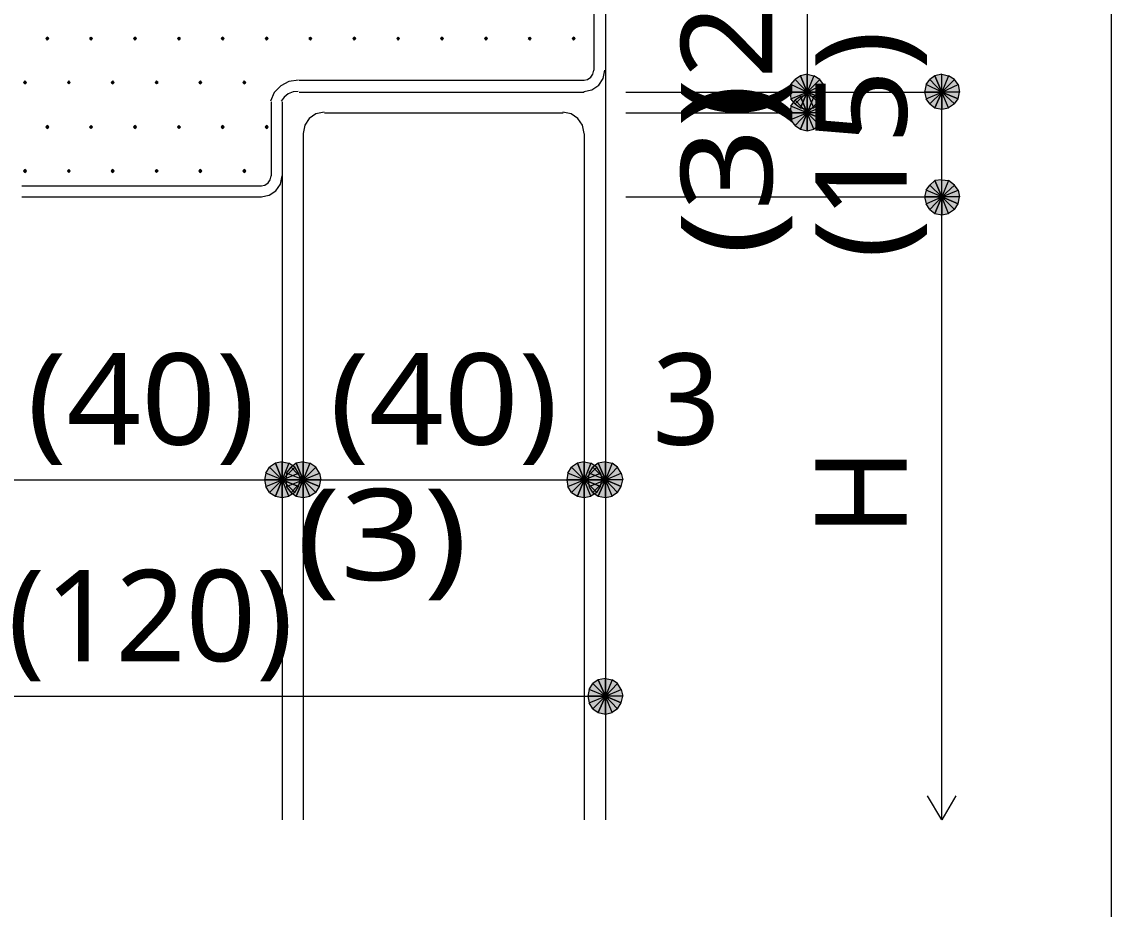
# Model space of a CAD drawing. Header units: millimetres. Extents: x 0 to 420, y 0 to 297.
# Drawn here: x 179.15 to 210.16, y 198.22 to 223.47 of the extents above; entities that cross this region are included whole.
import ezdxf
from ezdxf.enums import TextEntityAlignment as Align

# ---------------------------------------------------------------- set-up
doc = ezdxf.new("R2010")
doc.units = ezdxf.units.MM
doc.styles.add('kst32b', font='NotoSansJP-Variable.ttf')

msp = doc.modelspace()

# ---------------------------------------------------------------- hatches: boundary and pattern name
for points in [[(179.874, 223.033), (179.853, 223.012), (179.832, 222.991), (179.853, 222.97), (179.874, 222.948), (179.896, 222.97), (179.917, 222.991), (179.896, 223.012), (179.874, 223.033)], [(181.123, 223.033), (181.102, 223.012), (181.081, 222.991), (181.102, 222.97), (181.123, 222.948), (181.144, 222.97), (181.166, 222.991), (181.144, 223.012), (181.123, 223.033)], [(182.372, 223.033), (182.351, 223.012), (182.33, 222.991), (182.351, 222.97), (182.372, 222.948), (182.393, 222.97), (182.414, 222.991), (182.393, 223.012), (182.372, 223.033)], [(183.621, 223.033), (183.6, 223.012), (183.579, 222.991), (183.6, 222.97), (183.621, 222.948), (183.642, 222.97), (183.663, 222.991), (183.642, 223.012), (183.621, 223.033)], [(184.87, 223.033), (184.849, 223.012), (184.827, 222.991), (184.849, 222.97), (184.87, 222.948), (184.891, 222.97), (184.912, 222.991), (184.891, 223.012), (184.87, 223.033)], [(186.119, 223.033), (186.097, 223.012), (186.076, 222.991), (186.097, 222.97), (186.119, 222.948), (186.14, 222.97), (186.161, 222.991), (186.14, 223.012), (186.119, 223.033)], [(187.367, 223.033), (187.346, 223.012), (187.325, 222.991), (187.346, 222.97), (187.367, 222.948), (187.388, 222.97), (187.41, 222.991), (187.388, 223.012), (187.367, 223.033)], [(188.616, 223.033), (188.595, 223.012), (188.574, 222.991), (188.595, 222.97), (188.616, 222.948), (188.637, 222.97), (188.659, 222.991), (188.637, 223.012), (188.616, 223.033)], [(189.865, 223.033), (189.844, 223.012), (189.823, 222.991), (189.844, 222.97), (189.865, 222.948), (189.886, 222.97), (189.907, 222.991), (189.886, 223.012), (189.865, 223.033)], [(191.114, 223.033), (191.093, 223.012), (191.071, 222.991), (191.093, 222.97), (191.114, 222.948), (191.135, 222.97), (191.156, 222.991), (191.135, 223.012), (191.114, 223.033)], [(192.363, 223.033), (192.342, 223.012), (192.32, 222.991), (192.342, 222.97), (192.363, 222.948), (192.384, 222.97), (192.405, 222.991), (192.384, 223.012), (192.363, 223.033)], [(193.612, 223.033), (193.59, 223.012), (193.569, 222.991), (193.59, 222.97), (193.612, 222.948), (193.633, 222.97), (193.654, 222.991), (193.633, 223.012), (193.612, 223.033)], [(194.86, 223.033), (194.839, 223.012), (194.818, 222.991), (194.839, 222.97), (194.86, 222.948), (194.882, 222.97), (194.903, 222.991), (194.882, 223.012), (194.86, 223.033)], [(179.239, 221.784), (179.218, 221.763), (179.197, 221.742), (179.218, 221.721), (179.239, 221.7), (179.261, 221.721), (179.282, 221.742), (179.261, 221.763), (179.239, 221.784)], [(180.488, 221.784), (180.467, 221.763), (180.446, 221.742), (180.467, 221.721), (180.488, 221.7), (180.509, 221.721), (180.53, 221.742), (180.509, 221.763), (180.488, 221.784)], [(181.737, 221.784), (181.716, 221.763), (181.695, 221.742), (181.716, 221.721), (181.737, 221.7), (181.758, 221.721), (181.779, 221.742), (181.758, 221.763), (181.737, 221.784)], [(182.986, 221.784), (182.965, 221.763), (182.944, 221.742), (182.965, 221.721), (182.986, 221.7), (183.007, 221.721), (183.028, 221.742), (183.007, 221.763), (182.986, 221.784)], [(184.235, 221.784), (184.213, 221.763), (184.192, 221.742), (184.213, 221.721), (184.235, 221.7), (184.256, 221.721), (184.277, 221.742), (184.256, 221.763), (184.235, 221.784)], [(185.484, 221.784), (185.462, 221.763), (185.441, 221.742), (185.462, 221.721), (185.484, 221.7), (185.505, 221.721), (185.526, 221.742), (185.505, 221.763), (185.484, 221.784)], [(201.316, 221.022), (201.507, 220.98), (201.507, 221.467), (201.316, 221.022)], [(205.147, 221.022), (205.338, 220.98), (205.338, 221.467), (205.147, 221.022)], [(201.316, 220.408), (201.507, 220.366), (201.507, 220.874), (201.316, 220.408)], [(179.874, 220.514), (179.853, 220.493), (179.832, 220.472), (179.853, 220.451), (179.874, 220.43), (179.896, 220.451), (179.917, 220.472), (179.896, 220.493), (179.874, 220.514)], [(181.123, 220.514), (181.102, 220.493), (181.081, 220.472), (181.102, 220.451), (181.123, 220.43), (181.144, 220.451), (181.166, 220.472), (181.144, 220.493), (181.123, 220.514)], [(182.372, 220.514), (182.351, 220.493), (182.33, 220.472), (182.351, 220.451), (182.372, 220.43), (182.393, 220.451), (182.414, 220.472), (182.393, 220.493), (182.372, 220.514)], [(183.621, 220.514), (183.6, 220.493), (183.579, 220.472), (183.6, 220.451), (183.621, 220.43), (183.642, 220.451), (183.663, 220.472), (183.642, 220.493), (183.621, 220.514)], [(184.87, 220.514), (184.849, 220.493), (184.827, 220.472), (184.849, 220.451), (184.87, 220.43), (184.891, 220.451), (184.912, 220.472), (184.891, 220.493), (184.87, 220.514)], [(186.119, 220.514), (186.097, 220.493), (186.076, 220.472), (186.097, 220.451), (186.119, 220.43), (186.14, 220.451), (186.161, 220.472), (186.14, 220.493), (186.119, 220.514)], [(179.239, 219.265), (179.218, 219.244), (179.197, 219.223), (179.218, 219.202), (179.239, 219.181), (179.261, 219.202), (179.282, 219.223), (179.261, 219.244), (179.239, 219.265)], [(180.488, 219.265), (180.467, 219.244), (180.446, 219.223), (180.467, 219.202), (180.488, 219.181), (180.509, 219.202), (180.53, 219.223), (180.509, 219.244), (180.488, 219.265)], [(181.737, 219.265), (181.716, 219.244), (181.695, 219.223), (181.716, 219.202), (181.737, 219.181), (181.758, 219.202), (181.779, 219.223), (181.758, 219.244), (181.737, 219.265)], [(182.986, 219.265), (182.965, 219.244), (182.944, 219.223), (182.965, 219.202), (182.986, 219.181), (183.007, 219.202), (183.028, 219.223), (183.007, 219.244), (182.986, 219.265)], [(184.235, 219.265), (184.213, 219.244), (184.192, 219.223), (184.213, 219.202), (184.235, 219.181), (184.256, 219.202), (184.277, 219.223), (184.256, 219.244), (184.235, 219.265)], [(185.484, 219.265), (185.462, 219.244), (185.441, 219.223), (185.462, 219.202), (185.484, 219.181), (185.505, 219.202), (185.526, 219.223), (185.505, 219.244), (185.484, 219.265)], [(205.147, 218.017), (205.338, 217.974), (205.338, 218.482), (205.147, 218.017)], [(186.372, 209.973), (186.563, 209.931), (186.563, 210.439), (186.372, 209.973)], [(186.965, 209.973), (187.156, 209.931), (187.156, 210.439), (186.965, 209.973)], [(194.966, 209.973), (195.157, 209.931), (195.157, 210.439), (194.966, 209.973)], [(195.559, 209.973), (195.771, 209.931), (195.771, 210.439), (195.559, 209.973)], [(195.559, 203.814), (195.771, 203.771), (195.771, 204.279), (195.559, 203.814)]]:
    msp.add_hatch(color=7).paths.add_polyline_path(points)
h = msp.add_hatch(color=7)
h.paths.add_polyline_path([(201.316, 221.932), (201.168, 221.827), (201.507, 221.467), (201.316, 221.932)])
h.paths.add_polyline_path([(201.168, 221.827), (201.507, 221.467), (201.041, 221.679), (201.168, 221.827)])
h.paths.add_polyline_path([(201.507, 221.467), (201.041, 221.679), (201.02, 221.467), (201.507, 221.467)])
h = msp.add_hatch(color=7)
h.paths.add_polyline_path([(201.867, 221.827), (201.697, 221.932), (201.507, 221.467), (201.867, 221.827)])
h.paths.add_polyline_path([(201.697, 221.932), (201.507, 221.467), (201.507, 221.975), (201.697, 221.932)])
h.paths.add_polyline_path([(201.507, 221.467), (201.507, 221.975), (201.316, 221.932), (201.507, 221.467)])
h = msp.add_hatch(color=7)
h.paths.add_polyline_path([(201.972, 221.276), (202.015, 221.467), (201.507, 221.467), (201.972, 221.276)])
h.paths.add_polyline_path([(202.015, 221.467), (201.507, 221.467), (201.972, 221.679), (202.015, 221.467)])
h.paths.add_polyline_path([(201.507, 221.467), (201.972, 221.679), (201.867, 221.827), (201.507, 221.467)])
h = msp.add_hatch(color=7)
h.paths.add_polyline_path([(205.147, 221.932), (204.999, 221.827), (205.338, 221.467), (205.147, 221.932)])
h.paths.add_polyline_path([(204.999, 221.827), (205.338, 221.467), (204.893, 221.679), (204.999, 221.827)])
h.paths.add_polyline_path([(205.338, 221.467), (204.893, 221.679), (204.851, 221.467), (205.338, 221.467)])
h = msp.add_hatch(color=7)
h.paths.add_polyline_path([(205.698, 221.827), (205.528, 221.932), (205.338, 221.467), (205.698, 221.827)])
h.paths.add_polyline_path([(205.528, 221.932), (205.338, 221.467), (205.338, 221.975), (205.528, 221.932)])
h.paths.add_polyline_path([(205.338, 221.467), (205.338, 221.975), (205.147, 221.932), (205.338, 221.467)])
h = msp.add_hatch(color=7)
h.paths.add_polyline_path([(205.804, 221.276), (205.846, 221.467), (205.338, 221.467), (205.804, 221.276)])
h.paths.add_polyline_path([(205.846, 221.467), (205.338, 221.467), (205.804, 221.679), (205.846, 221.467)])
h.paths.add_polyline_path([(205.338, 221.467), (205.804, 221.679), (205.698, 221.827), (205.338, 221.467)])
h = msp.add_hatch(color=7)
h.paths.add_polyline_path([(201.02, 221.467), (201.041, 221.276), (201.507, 221.467), (201.02, 221.467)])
h.paths.add_polyline_path([(201.041, 221.276), (201.507, 221.467), (201.168, 221.128), (201.041, 221.276)])
h.paths.add_polyline_path([(201.507, 221.467), (201.168, 221.128), (201.316, 221.022), (201.507, 221.467)])
h = msp.add_hatch(color=7)
h.paths.add_polyline_path([(201.507, 220.98), (201.697, 221.022), (201.507, 221.467), (201.507, 220.98)])
h.paths.add_polyline_path([(201.697, 221.022), (201.507, 221.467), (201.867, 221.128), (201.697, 221.022)])
h.paths.add_polyline_path([(201.507, 221.467), (201.867, 221.128), (201.972, 221.276), (201.507, 221.467)])
h = msp.add_hatch(color=7)
h.paths.add_polyline_path([(204.851, 221.467), (204.893, 221.276), (205.338, 221.467), (204.851, 221.467)])
h.paths.add_polyline_path([(204.893, 221.276), (205.338, 221.467), (204.999, 221.128), (204.893, 221.276)])
h.paths.add_polyline_path([(205.338, 221.467), (204.999, 221.128), (205.147, 221.022), (205.338, 221.467)])
h = msp.add_hatch(color=7)
h.paths.add_polyline_path([(205.338, 220.98), (205.528, 221.022), (205.338, 221.467), (205.338, 220.98)])
h.paths.add_polyline_path([(205.528, 221.022), (205.338, 221.467), (205.698, 221.128), (205.528, 221.022)])
h.paths.add_polyline_path([(205.338, 221.467), (205.698, 221.128), (205.804, 221.276), (205.338, 221.467)])
h = msp.add_hatch(color=7)
h.paths.add_polyline_path([(201.316, 221.34), (201.168, 221.234), (201.507, 220.874), (201.316, 221.34)])
h.paths.add_polyline_path([(201.168, 221.234), (201.507, 220.874), (201.041, 221.065), (201.168, 221.234)])
h.paths.add_polyline_path([(201.507, 220.874), (201.041, 221.065), (201.02, 220.874), (201.507, 220.874)])
h = msp.add_hatch(color=7)
h.paths.add_polyline_path([(201.867, 221.234), (201.697, 221.34), (201.507, 220.874), (201.867, 221.234)])
h.paths.add_polyline_path([(201.697, 221.34), (201.507, 220.874), (201.507, 221.382), (201.697, 221.34)])
h.paths.add_polyline_path([(201.507, 220.874), (201.507, 221.382), (201.316, 221.34), (201.507, 220.874)])
h = msp.add_hatch(color=7)
h.paths.add_polyline_path([(201.972, 220.684), (202.015, 220.874), (201.507, 220.874), (201.972, 220.684)])
h.paths.add_polyline_path([(202.015, 220.874), (201.507, 220.874), (201.972, 221.065), (202.015, 220.874)])
h.paths.add_polyline_path([(201.507, 220.874), (201.972, 221.065), (201.867, 221.234), (201.507, 220.874)])
h = msp.add_hatch(color=7)
h.paths.add_polyline_path([(201.02, 220.874), (201.041, 220.684), (201.507, 220.874), (201.02, 220.874)])
h.paths.add_polyline_path([(201.041, 220.684), (201.507, 220.874), (201.168, 220.514), (201.041, 220.684)])
h.paths.add_polyline_path([(201.507, 220.874), (201.168, 220.514), (201.316, 220.408), (201.507, 220.874)])
h = msp.add_hatch(color=7)
h.paths.add_polyline_path([(201.507, 220.366), (201.697, 220.408), (201.507, 220.874), (201.507, 220.366)])
h.paths.add_polyline_path([(201.697, 220.408), (201.507, 220.874), (201.867, 220.514), (201.697, 220.408)])
h.paths.add_polyline_path([(201.507, 220.874), (201.867, 220.514), (201.972, 220.684), (201.507, 220.874)])
h = msp.add_hatch(color=7)
h.paths.add_polyline_path([(205.698, 218.821), (205.528, 218.948), (205.338, 218.482), (205.698, 218.821)])
h.paths.add_polyline_path([(205.528, 218.948), (205.338, 218.482), (205.338, 218.969), (205.528, 218.948)])
h.paths.add_polyline_path([(205.338, 218.482), (205.338, 218.969), (205.147, 218.948), (205.338, 218.482)])
h = msp.add_hatch(color=7)
h.paths.add_polyline_path([(205.147, 218.948), (204.999, 218.821), (205.338, 218.482), (205.147, 218.948)])
h.paths.add_polyline_path([(204.999, 218.821), (205.338, 218.482), (204.893, 218.673), (204.999, 218.821)])
h.paths.add_polyline_path([(205.338, 218.482), (204.893, 218.673), (204.851, 218.482), (205.338, 218.482)])
h = msp.add_hatch(color=7)
h.paths.add_polyline_path([(205.804, 218.292), (205.846, 218.482), (205.338, 218.482), (205.804, 218.292)])
h.paths.add_polyline_path([(205.846, 218.482), (205.338, 218.482), (205.804, 218.673), (205.846, 218.482)])
h.paths.add_polyline_path([(205.338, 218.482), (205.804, 218.673), (205.698, 218.821), (205.338, 218.482)])
h = msp.add_hatch(color=7)
h.paths.add_polyline_path([(204.851, 218.482), (204.893, 218.292), (205.338, 218.482), (204.851, 218.482)])
h.paths.add_polyline_path([(204.893, 218.292), (205.338, 218.482), (204.999, 218.122), (204.893, 218.292)])
h.paths.add_polyline_path([(205.338, 218.482), (204.999, 218.122), (205.147, 218.017), (205.338, 218.482)])
h = msp.add_hatch(color=7)
h.paths.add_polyline_path([(205.338, 217.974), (205.528, 218.017), (205.338, 218.482), (205.338, 217.974)])
h.paths.add_polyline_path([(205.528, 218.017), (205.338, 218.482), (205.698, 218.122), (205.528, 218.017)])
h.paths.add_polyline_path([(205.338, 218.482), (205.698, 218.122), (205.804, 218.292), (205.338, 218.482)])
h = msp.add_hatch(color=7)
h.paths.add_polyline_path([(186.372, 210.905), (186.203, 210.799), (186.563, 210.439), (186.372, 210.905)])
h.paths.add_polyline_path([(186.203, 210.799), (186.563, 210.439), (186.097, 210.629), (186.203, 210.799)])
h.paths.add_polyline_path([(186.563, 210.439), (186.097, 210.629), (186.055, 210.439), (186.563, 210.439)])
h = msp.add_hatch(color=7)
h.paths.add_polyline_path([(186.923, 210.799), (186.754, 210.905), (186.563, 210.439), (186.923, 210.799)])
h.paths.add_polyline_path([(186.754, 210.905), (186.563, 210.439), (186.563, 210.947), (186.754, 210.905)])
h.paths.add_polyline_path([(186.563, 210.439), (186.563, 210.947), (186.372, 210.905), (186.563, 210.439)])
h = msp.add_hatch(color=7)
h.paths.add_polyline_path([(186.965, 210.905), (186.817, 210.799), (187.156, 210.439), (186.965, 210.905)])
h.paths.add_polyline_path([(186.817, 210.799), (187.156, 210.439), (186.69, 210.629), (186.817, 210.799)])
h.paths.add_polyline_path([(187.156, 210.439), (186.69, 210.629), (186.669, 210.439), (187.156, 210.439)])
h = msp.add_hatch(color=7)
h.paths.add_polyline_path([(187.516, 210.799), (187.346, 210.905), (187.156, 210.439), (187.516, 210.799)])
h.paths.add_polyline_path([(187.346, 210.905), (187.156, 210.439), (187.156, 210.947), (187.346, 210.905)])
h.paths.add_polyline_path([(187.156, 210.439), (187.156, 210.947), (186.965, 210.905), (187.156, 210.439)])
h = msp.add_hatch(color=7)
h.paths.add_polyline_path([(194.966, 210.905), (194.797, 210.799), (195.157, 210.439), (194.966, 210.905)])
h.paths.add_polyline_path([(194.797, 210.799), (195.157, 210.439), (194.691, 210.629), (194.797, 210.799)])
h.paths.add_polyline_path([(195.157, 210.439), (194.691, 210.629), (194.67, 210.439), (195.157, 210.439)])
h = msp.add_hatch(color=7)
h.paths.add_polyline_path([(195.517, 210.799), (195.347, 210.905), (195.157, 210.439), (195.517, 210.799)])
h.paths.add_polyline_path([(195.347, 210.905), (195.157, 210.439), (195.157, 210.947), (195.347, 210.905)])
h.paths.add_polyline_path([(195.157, 210.439), (195.157, 210.947), (194.966, 210.905), (195.157, 210.439)])
h = msp.add_hatch(color=7)
h.paths.add_polyline_path([(195.559, 210.905), (195.411, 210.799), (195.771, 210.439), (195.559, 210.905)])
h.paths.add_polyline_path([(195.411, 210.799), (195.771, 210.439), (195.305, 210.629), (195.411, 210.799)])
h.paths.add_polyline_path([(195.771, 210.439), (195.305, 210.629), (195.262, 210.439), (195.771, 210.439)])
h = msp.add_hatch(color=7)
h.paths.add_polyline_path([(196.109, 210.799), (195.961, 210.905), (195.771, 210.439), (196.109, 210.799)])
h.paths.add_polyline_path([(195.961, 210.905), (195.771, 210.439), (195.771, 210.947), (195.961, 210.905)])
h.paths.add_polyline_path([(195.771, 210.439), (195.771, 210.947), (195.559, 210.905), (195.771, 210.439)])
h = msp.add_hatch(color=7)
h.paths.add_polyline_path([(187.029, 210.248), (187.071, 210.439), (186.563, 210.439), (187.029, 210.248)])
h.paths.add_polyline_path([(187.071, 210.439), (186.563, 210.439), (187.029, 210.629), (187.071, 210.439)])
h.paths.add_polyline_path([(186.563, 210.439), (187.029, 210.629), (186.923, 210.799), (186.563, 210.439)])
h = msp.add_hatch(color=7)
h.paths.add_polyline_path([(187.621, 210.248), (187.664, 210.439), (187.156, 210.439), (187.621, 210.248)])
h.paths.add_polyline_path([(187.664, 210.439), (187.156, 210.439), (187.621, 210.629), (187.664, 210.439)])
h.paths.add_polyline_path([(187.156, 210.439), (187.621, 210.629), (187.516, 210.799), (187.156, 210.439)])
h = msp.add_hatch(color=7)
h.paths.add_polyline_path([(195.622, 210.248), (195.665, 210.439), (195.157, 210.439), (195.622, 210.248)])
h.paths.add_polyline_path([(195.665, 210.439), (195.157, 210.439), (195.622, 210.629), (195.665, 210.439)])
h.paths.add_polyline_path([(195.157, 210.439), (195.622, 210.629), (195.517, 210.799), (195.157, 210.439)])
h = msp.add_hatch(color=7)
h.paths.add_polyline_path([(196.215, 210.248), (196.257, 210.439), (195.771, 210.439), (196.215, 210.248)])
h.paths.add_polyline_path([(196.257, 210.439), (195.771, 210.439), (196.215, 210.629), (196.257, 210.439)])
h.paths.add_polyline_path([(195.771, 210.439), (196.215, 210.629), (196.109, 210.799), (195.771, 210.439)])
h = msp.add_hatch(color=7)
h.paths.add_polyline_path([(186.055, 210.439), (186.097, 210.248), (186.563, 210.439), (186.055, 210.439)])
h.paths.add_polyline_path([(186.097, 210.248), (186.563, 210.439), (186.203, 210.079), (186.097, 210.248)])
h.paths.add_polyline_path([(186.563, 210.439), (186.203, 210.079), (186.372, 209.973), (186.563, 210.439)])
h = msp.add_hatch(color=7)
h.paths.add_polyline_path([(186.563, 209.931), (186.754, 209.973), (186.563, 210.439), (186.563, 209.931)])
h.paths.add_polyline_path([(186.754, 209.973), (186.563, 210.439), (186.923, 210.079), (186.754, 209.973)])
h.paths.add_polyline_path([(186.563, 210.439), (186.923, 210.079), (187.029, 210.248), (186.563, 210.439)])
h = msp.add_hatch(color=7)
h.paths.add_polyline_path([(186.669, 210.439), (186.69, 210.248), (187.156, 210.439), (186.669, 210.439)])
h.paths.add_polyline_path([(186.69, 210.248), (187.156, 210.439), (186.817, 210.079), (186.69, 210.248)])
h.paths.add_polyline_path([(187.156, 210.439), (186.817, 210.079), (186.965, 209.973), (187.156, 210.439)])
h = msp.add_hatch(color=7)
h.paths.add_polyline_path([(187.156, 209.931), (187.346, 209.973), (187.156, 210.439), (187.156, 209.931)])
h.paths.add_polyline_path([(187.346, 209.973), (187.156, 210.439), (187.516, 210.079), (187.346, 209.973)])
h.paths.add_polyline_path([(187.156, 210.439), (187.516, 210.079), (187.621, 210.248), (187.156, 210.439)])
h = msp.add_hatch(color=7)
h.paths.add_polyline_path([(194.67, 210.439), (194.691, 210.248), (195.157, 210.439), (194.67, 210.439)])
h.paths.add_polyline_path([(194.691, 210.248), (195.157, 210.439), (194.797, 210.079), (194.691, 210.248)])
h.paths.add_polyline_path([(195.157, 210.439), (194.797, 210.079), (194.966, 209.973), (195.157, 210.439)])
h = msp.add_hatch(color=7)
h.paths.add_polyline_path([(195.157, 209.931), (195.347, 209.973), (195.157, 210.439), (195.157, 209.931)])
h.paths.add_polyline_path([(195.347, 209.973), (195.157, 210.439), (195.517, 210.079), (195.347, 209.973)])
h.paths.add_polyline_path([(195.157, 210.439), (195.517, 210.079), (195.622, 210.248), (195.157, 210.439)])
h = msp.add_hatch(color=7)
h.paths.add_polyline_path([(195.262, 210.439), (195.305, 210.248), (195.771, 210.439), (195.262, 210.439)])
h.paths.add_polyline_path([(195.305, 210.248), (195.771, 210.439), (195.411, 210.079), (195.305, 210.248)])
h.paths.add_polyline_path([(195.771, 210.439), (195.411, 210.079), (195.559, 209.973), (195.771, 210.439)])
h = msp.add_hatch(color=7)
h.paths.add_polyline_path([(195.771, 209.931), (195.961, 209.973), (195.771, 210.439), (195.771, 209.931)])
h.paths.add_polyline_path([(195.961, 209.973), (195.771, 210.439), (196.109, 210.079), (195.961, 209.973)])
h.paths.add_polyline_path([(195.771, 210.439), (196.109, 210.079), (196.215, 210.248), (195.771, 210.439)])
h = msp.add_hatch(color=7)
h.paths.add_polyline_path([(195.559, 204.745), (195.411, 204.639), (195.771, 204.279), (195.559, 204.745)])
h.paths.add_polyline_path([(195.411, 204.639), (195.771, 204.279), (195.305, 204.47), (195.411, 204.639)])
h.paths.add_polyline_path([(195.771, 204.279), (195.305, 204.47), (195.262, 204.279), (195.771, 204.279)])
h = msp.add_hatch(color=7)
h.paths.add_polyline_path([(196.109, 204.639), (195.961, 204.745), (195.771, 204.279), (196.109, 204.639)])
h.paths.add_polyline_path([(195.961, 204.745), (195.771, 204.279), (195.771, 204.787), (195.961, 204.745)])
h.paths.add_polyline_path([(195.771, 204.279), (195.771, 204.787), (195.559, 204.745), (195.771, 204.279)])
h = msp.add_hatch(color=7)
h.paths.add_polyline_path([(196.215, 204.089), (196.257, 204.279), (195.771, 204.279), (196.215, 204.089)])
h.paths.add_polyline_path([(196.257, 204.279), (195.771, 204.279), (196.215, 204.47), (196.257, 204.279)])
h.paths.add_polyline_path([(195.771, 204.279), (196.215, 204.47), (196.109, 204.639), (195.771, 204.279)])
h = msp.add_hatch(color=7)
h.paths.add_polyline_path([(195.262, 204.279), (195.305, 204.089), (195.771, 204.279), (195.262, 204.279)])
h.paths.add_polyline_path([(195.305, 204.089), (195.771, 204.279), (195.411, 203.92), (195.305, 204.089)])
h.paths.add_polyline_path([(195.771, 204.279), (195.411, 203.92), (195.559, 203.814), (195.771, 204.279)])
h = msp.add_hatch(color=7)
h.paths.add_polyline_path([(195.771, 203.771), (195.961, 203.814), (195.771, 204.279), (195.771, 203.771)])
h.paths.add_polyline_path([(195.961, 203.814), (195.771, 204.279), (196.109, 203.92), (195.961, 203.814)])
h.paths.add_polyline_path([(195.771, 204.279), (196.109, 203.92), (196.215, 204.089), (195.771, 204.279)])

# ---------------------------------------------------------------- linework, layer by layer
at = {"lineweight": 13}
for points in [[(210.164, 285.983), (210.164, 45.995)], [(201.507, 231.479), (201.507, 226.483), (201.507, 221.467), (201.507, 220.874)], [(195.432, 225.87), (195.432, 222.081)], [(195.771, 225.87), (195.771, 222.081)], [(195.146, 221.488), (195.381, 221.535), (195.573, 221.665), (195.702, 221.856), (195.749, 222.091)], [(195.146, 221.805), (195.257, 221.828), (195.348, 221.889), (195.409, 221.98), (195.432, 222.091)], [(195.771, 222.081), (195.771, 200.766)], [(187.023, 221.805), (186.755, 221.768), (186.521, 221.647), (186.339, 221.456), (186.228, 221.209)], [(187.05, 221.805), (195.157, 221.805)], [(187.021, 221.487), (186.872, 221.473), (186.736, 221.417), (186.62, 221.326), (186.534, 221.204)], [(187.05, 221.467), (195.157, 221.467)], [(196.342, 221.467), (205.338, 221.467)], [(205.338, 218.482), (205.338, 221.467)], [(186.246, 221.192), (186.246, 219.075)], [(186.563, 221.192), (186.563, 219.075)], [(187.759, 220.895), (187.524, 220.848), (187.332, 220.719), (187.203, 220.527), (187.156, 220.292)], [(187.77, 220.874), (194.564, 220.874)], [(195.157, 220.292), (195.109, 220.527), (194.98, 220.719), (194.788, 220.848), (194.553, 220.895)], [(196.342, 220.874), (201.549, 220.874)], [(187.156, 220.281), (187.156, 200.766)], [(195.157, 220.281), (195.157, 200.766)], [(185.96, 218.482), (186.195, 218.53), (186.386, 218.659), (186.516, 218.851), (186.563, 219.086)], [(185.96, 218.8), (186.071, 218.822), (186.162, 218.884), (186.223, 218.974), (186.246, 219.086)], [(186.563, 219.075), (186.563, 200.766)], [(179.155, 218.8), (185.97, 218.8)], [(179.155, 218.482), (185.97, 218.482)], [(196.342, 218.482), (205.338, 218.482)], [(205.338, 200.787), (205.338, 218.482)], [(178.562, 210.439), (186.563, 210.439), (187.156, 210.439), (195.157, 210.439), (195.771, 210.439)], [(166.751, 204.279), (171.768, 204.279), (195.771, 204.279)], [(205.74, 201.443), (205.338, 200.766), (204.936, 201.443)]]:
    msp.add_lwpolyline(points, dxfattribs=at)
at = {"lineweight": 0}
for points in [[(179.874, 223.033), (179.853, 223.012), (179.832, 222.991), (179.853, 222.97), (179.874, 222.948), (179.896, 222.97), (179.917, 222.991), (179.896, 223.012)], [(181.123, 223.033), (181.102, 223.012), (181.081, 222.991), (181.102, 222.97), (181.123, 222.948), (181.144, 222.97), (181.166, 222.991), (181.144, 223.012)], [(182.372, 223.033), (182.351, 223.012), (182.33, 222.991), (182.351, 222.97), (182.372, 222.948), (182.393, 222.97), (182.414, 222.991), (182.393, 223.012)], [(183.621, 223.033), (183.6, 223.012), (183.579, 222.991), (183.6, 222.97), (183.621, 222.948), (183.642, 222.97), (183.663, 222.991), (183.642, 223.012)], [(184.87, 223.033), (184.849, 223.012), (184.827, 222.991), (184.849, 222.97), (184.87, 222.948), (184.891, 222.97), (184.912, 222.991), (184.891, 223.012)], [(186.119, 223.033), (186.097, 223.012), (186.076, 222.991), (186.097, 222.97), (186.119, 222.948), (186.14, 222.97), (186.161, 222.991), (186.14, 223.012)], [(187.367, 223.033), (187.346, 223.012), (187.325, 222.991), (187.346, 222.97), (187.367, 222.948), (187.388, 222.97), (187.41, 222.991), (187.388, 223.012)], [(188.616, 223.033), (188.595, 223.012), (188.574, 222.991), (188.595, 222.97), (188.616, 222.948), (188.637, 222.97), (188.659, 222.991), (188.637, 223.012)], [(189.865, 223.033), (189.844, 223.012), (189.823, 222.991), (189.844, 222.97), (189.865, 222.948), (189.886, 222.97), (189.907, 222.991), (189.886, 223.012)], [(191.114, 223.033), (191.093, 223.012), (191.071, 222.991), (191.093, 222.97), (191.114, 222.948), (191.135, 222.97), (191.156, 222.991), (191.135, 223.012)], [(192.363, 223.033), (192.342, 223.012), (192.32, 222.991), (192.342, 222.97), (192.363, 222.948), (192.384, 222.97), (192.405, 222.991), (192.384, 223.012)], [(193.612, 223.033), (193.59, 223.012), (193.569, 222.991), (193.59, 222.97), (193.612, 222.948), (193.633, 222.97), (193.654, 222.991), (193.633, 223.012)], [(194.86, 223.033), (194.839, 223.012), (194.818, 222.991), (194.839, 222.97), (194.86, 222.948), (194.882, 222.97), (194.903, 222.991), (194.882, 223.012)], [(179.239, 221.784), (179.218, 221.763), (179.197, 221.742), (179.218, 221.721), (179.239, 221.7), (179.261, 221.721), (179.282, 221.742), (179.261, 221.763)], [(180.488, 221.784), (180.467, 221.763), (180.446, 221.742), (180.467, 221.721), (180.488, 221.7), (180.509, 221.721), (180.53, 221.742), (180.509, 221.763)], [(181.737, 221.784), (181.716, 221.763), (181.695, 221.742), (181.716, 221.721), (181.737, 221.7), (181.758, 221.721), (181.779, 221.742), (181.758, 221.763)], [(182.986, 221.784), (182.965, 221.763), (182.944, 221.742), (182.965, 221.721), (182.986, 221.7), (183.007, 221.721), (183.028, 221.742), (183.007, 221.763)], [(184.235, 221.784), (184.213, 221.763), (184.192, 221.742), (184.213, 221.721), (184.235, 221.7), (184.256, 221.721), (184.277, 221.742), (184.256, 221.763)], [(185.484, 221.784), (185.462, 221.763), (185.441, 221.742), (185.462, 221.721), (185.484, 221.7), (185.505, 221.721), (185.526, 221.742), (185.505, 221.763)], [(201.168, 221.827), (201.507, 221.467), (201.041, 221.679)], [(201.316, 221.932), (201.168, 221.827), (201.507, 221.467)], [(201.507, 221.467), (201.507, 221.975), (201.316, 221.932)], [(201.697, 221.932), (201.507, 221.467), (201.507, 221.975)], [(201.867, 221.827), (201.697, 221.932), (201.507, 221.467)], [(201.507, 221.467), (201.972, 221.679), (201.867, 221.827)], [(204.999, 221.827), (205.338, 221.467), (204.893, 221.679)], [(205.147, 221.932), (204.999, 221.827), (205.338, 221.467)], [(205.338, 221.467), (205.338, 221.975), (205.147, 221.932)], [(205.528, 221.932), (205.338, 221.467), (205.338, 221.975)], [(205.698, 221.827), (205.528, 221.932), (205.338, 221.467)], [(205.338, 221.467), (205.804, 221.679), (205.698, 221.827)], [(201.507, 221.467), (201.041, 221.679), (201.02, 221.467)], [(201.02, 221.467), (201.041, 221.276), (201.507, 221.467)], [(201.041, 221.276), (201.507, 221.467), (201.168, 221.128)], [(201.507, 221.467), (201.168, 221.128), (201.316, 221.022)], [(201.316, 221.022), (201.507, 220.98), (201.507, 221.467)], [(202.015, 221.467), (201.507, 221.467), (201.972, 221.679)], [(201.507, 220.98), (201.697, 221.022), (201.507, 221.467)], [(201.697, 221.022), (201.507, 221.467), (201.867, 221.128)], [(201.507, 221.467), (201.867, 221.128), (201.972, 221.276)], [(201.972, 221.276), (202.015, 221.467), (201.507, 221.467)], [(205.338, 221.467), (204.893, 221.679), (204.851, 221.467)], [(204.851, 221.467), (204.893, 221.276), (205.338, 221.467)], [(204.893, 221.276), (205.338, 221.467), (204.999, 221.128)], [(205.338, 221.467), (204.999, 221.128), (205.147, 221.022)], [(205.147, 221.022), (205.338, 220.98), (205.338, 221.467)], [(205.846, 221.467), (205.338, 221.467), (205.804, 221.679)], [(205.338, 220.98), (205.528, 221.022), (205.338, 221.467)], [(205.528, 221.022), (205.338, 221.467), (205.698, 221.128)], [(205.338, 221.467), (205.698, 221.128), (205.804, 221.276)], [(205.804, 221.276), (205.846, 221.467), (205.338, 221.467)], [(201.168, 221.234), (201.507, 220.874), (201.041, 221.065)], [(201.316, 221.34), (201.168, 221.234), (201.507, 220.874)], [(201.507, 220.874), (201.507, 221.382), (201.316, 221.34)], [(201.697, 221.34), (201.507, 220.874), (201.507, 221.382)], [(201.867, 221.234), (201.697, 221.34), (201.507, 220.874)], [(201.507, 220.874), (201.972, 221.065), (201.867, 221.234)], [(201.507, 220.874), (201.041, 221.065), (201.02, 220.874)], [(201.02, 220.874), (201.041, 220.684), (201.507, 220.874)], [(201.041, 220.684), (201.507, 220.874), (201.168, 220.514)], [(201.507, 220.874), (201.168, 220.514), (201.316, 220.408)], [(201.316, 220.408), (201.507, 220.366), (201.507, 220.874)], [(202.015, 220.874), (201.507, 220.874), (201.972, 221.065)], [(201.507, 220.366), (201.697, 220.408), (201.507, 220.874)], [(201.697, 220.408), (201.507, 220.874), (201.867, 220.514)], [(201.507, 220.874), (201.867, 220.514), (201.972, 220.684)], [(201.972, 220.684), (202.015, 220.874), (201.507, 220.874)], [(179.874, 220.514), (179.853, 220.493), (179.832, 220.472), (179.853, 220.451), (179.874, 220.43), (179.896, 220.451), (179.917, 220.472), (179.896, 220.493)], [(181.123, 220.514), (181.102, 220.493), (181.081, 220.472), (181.102, 220.451), (181.123, 220.43), (181.144, 220.451), (181.166, 220.472), (181.144, 220.493)], [(182.372, 220.514), (182.351, 220.493), (182.33, 220.472), (182.351, 220.451), (182.372, 220.43), (182.393, 220.451), (182.414, 220.472), (182.393, 220.493)], [(183.621, 220.514), (183.6, 220.493), (183.579, 220.472), (183.6, 220.451), (183.621, 220.43), (183.642, 220.451), (183.663, 220.472), (183.642, 220.493)], [(184.87, 220.514), (184.849, 220.493), (184.827, 220.472), (184.849, 220.451), (184.87, 220.43), (184.891, 220.451), (184.912, 220.472), (184.891, 220.493)], [(186.119, 220.514), (186.097, 220.493), (186.076, 220.472), (186.097, 220.451), (186.119, 220.43), (186.14, 220.451), (186.161, 220.472), (186.14, 220.493)], [(179.239, 219.265), (179.218, 219.244), (179.197, 219.223), (179.218, 219.202), (179.239, 219.181), (179.261, 219.202), (179.282, 219.223), (179.261, 219.244)], [(180.488, 219.265), (180.467, 219.244), (180.446, 219.223), (180.467, 219.202), (180.488, 219.181), (180.509, 219.202), (180.53, 219.223), (180.509, 219.244)], [(181.737, 219.265), (181.716, 219.244), (181.695, 219.223), (181.716, 219.202), (181.737, 219.181), (181.758, 219.202), (181.779, 219.223), (181.758, 219.244)], [(182.986, 219.265), (182.965, 219.244), (182.944, 219.223), (182.965, 219.202), (182.986, 219.181), (183.007, 219.202), (183.028, 219.223), (183.007, 219.244)], [(184.235, 219.265), (184.213, 219.244), (184.192, 219.223), (184.213, 219.202), (184.235, 219.181), (184.256, 219.202), (184.277, 219.223), (184.256, 219.244)], [(185.484, 219.265), (185.462, 219.244), (185.441, 219.223), (185.462, 219.202), (185.484, 219.181), (185.505, 219.202), (185.526, 219.223), (185.505, 219.244)], [(205.338, 218.482), (205.338, 218.969), (205.147, 218.948)], [(205.528, 218.948), (205.338, 218.482), (205.338, 218.969)], [(205.338, 218.482), (204.893, 218.673), (204.851, 218.482)], [(204.999, 218.821), (205.338, 218.482), (204.893, 218.673)], [(205.147, 218.948), (204.999, 218.821), (205.338, 218.482)], [(205.698, 218.821), (205.528, 218.948), (205.338, 218.482)], [(205.338, 218.482), (205.804, 218.673), (205.698, 218.821)], [(205.846, 218.482), (205.338, 218.482), (205.804, 218.673)], [(204.851, 218.482), (204.893, 218.292), (205.338, 218.482)], [(204.893, 218.292), (205.338, 218.482), (204.999, 218.122)], [(205.338, 218.482), (204.999, 218.122), (205.147, 218.017)], [(205.147, 218.017), (205.338, 217.974), (205.338, 218.482)], [(205.338, 217.974), (205.528, 218.017), (205.338, 218.482)], [(205.528, 218.017), (205.338, 218.482), (205.698, 218.122)], [(205.338, 218.482), (205.698, 218.122), (205.804, 218.292)], [(205.804, 218.292), (205.846, 218.482), (205.338, 218.482)], [(186.372, 210.905), (186.203, 210.799), (186.563, 210.439)], [(186.563, 210.439), (186.563, 210.947), (186.372, 210.905)], [(186.754, 210.905), (186.563, 210.439), (186.563, 210.947)], [(186.923, 210.799), (186.754, 210.905), (186.563, 210.439)], [(186.965, 210.905), (186.817, 210.799), (187.156, 210.439)], [(187.156, 210.439), (187.156, 210.947), (186.965, 210.905)], [(187.346, 210.905), (187.156, 210.439), (187.156, 210.947)], [(187.516, 210.799), (187.346, 210.905), (187.156, 210.439)], [(194.966, 210.905), (194.797, 210.799), (195.157, 210.439)], [(195.157, 210.439), (195.157, 210.947), (194.966, 210.905)], [(195.347, 210.905), (195.157, 210.439), (195.157, 210.947)], [(195.517, 210.799), (195.347, 210.905), (195.157, 210.439)], [(195.559, 210.905), (195.411, 210.799), (195.771, 210.439)], [(195.771, 210.439), (195.771, 210.947), (195.559, 210.905)], [(195.961, 210.905), (195.771, 210.439), (195.771, 210.947)], [(196.109, 210.799), (195.961, 210.905), (195.771, 210.439)], [(186.563, 210.439), (186.097, 210.629), (186.055, 210.439)], [(186.203, 210.799), (186.563, 210.439), (186.097, 210.629)], [(186.563, 210.439), (187.029, 210.629), (186.923, 210.799)], [(187.071, 210.439), (186.563, 210.439), (187.029, 210.629)], [(187.156, 210.439), (186.69, 210.629), (186.669, 210.439)], [(186.817, 210.799), (187.156, 210.439), (186.69, 210.629)], [(187.156, 210.439), (187.621, 210.629), (187.516, 210.799)], [(187.664, 210.439), (187.156, 210.439), (187.621, 210.629)], [(195.157, 210.439), (194.691, 210.629), (194.67, 210.439)], [(194.797, 210.799), (195.157, 210.439), (194.691, 210.629)], [(195.157, 210.439), (195.622, 210.629), (195.517, 210.799)], [(195.665, 210.439), (195.157, 210.439), (195.622, 210.629)], [(195.771, 210.439), (195.305, 210.629), (195.262, 210.439)], [(195.411, 210.799), (195.771, 210.439), (195.305, 210.629)], [(195.771, 210.439), (196.215, 210.629), (196.109, 210.799)], [(196.257, 210.439), (195.771, 210.439), (196.215, 210.629)], [(186.055, 210.439), (186.097, 210.248), (186.563, 210.439)], [(186.097, 210.248), (186.563, 210.439), (186.203, 210.079)], [(186.563, 210.439), (186.203, 210.079), (186.372, 209.973)], [(186.372, 209.973), (186.563, 209.931), (186.563, 210.439)], [(186.563, 209.931), (186.754, 209.973), (186.563, 210.439)], [(186.754, 209.973), (186.563, 210.439), (186.923, 210.079)], [(186.563, 210.439), (186.923, 210.079), (187.029, 210.248)], [(187.029, 210.248), (187.071, 210.439), (186.563, 210.439)], [(186.669, 210.439), (186.69, 210.248), (187.156, 210.439)], [(186.69, 210.248), (187.156, 210.439), (186.817, 210.079)], [(187.156, 210.439), (186.817, 210.079), (186.965, 209.973)], [(186.965, 209.973), (187.156, 209.931), (187.156, 210.439)], [(187.156, 209.931), (187.346, 209.973), (187.156, 210.439)], [(187.346, 209.973), (187.156, 210.439), (187.516, 210.079)], [(187.156, 210.439), (187.516, 210.079), (187.621, 210.248)], [(187.621, 210.248), (187.664, 210.439), (187.156, 210.439)], [(194.67, 210.439), (194.691, 210.248), (195.157, 210.439)], [(194.691, 210.248), (195.157, 210.439), (194.797, 210.079)], [(195.157, 210.439), (194.797, 210.079), (194.966, 209.973)], [(194.966, 209.973), (195.157, 209.931), (195.157, 210.439)], [(195.157, 209.931), (195.347, 209.973), (195.157, 210.439)], [(195.347, 209.973), (195.157, 210.439), (195.517, 210.079)], [(195.157, 210.439), (195.517, 210.079), (195.622, 210.248)], [(195.622, 210.248), (195.665, 210.439), (195.157, 210.439)], [(195.262, 210.439), (195.305, 210.248), (195.771, 210.439)], [(195.305, 210.248), (195.771, 210.439), (195.411, 210.079)], [(195.771, 210.439), (195.411, 210.079), (195.559, 209.973)], [(195.559, 209.973), (195.771, 209.931), (195.771, 210.439)], [(195.771, 209.931), (195.961, 209.973), (195.771, 210.439)], [(195.961, 209.973), (195.771, 210.439), (196.109, 210.079)], [(195.771, 210.439), (196.109, 210.079), (196.215, 210.248)], [(196.215, 210.248), (196.257, 210.439), (195.771, 210.439)], [(195.559, 204.745), (195.411, 204.639), (195.771, 204.279)], [(195.771, 204.279), (195.771, 204.787), (195.559, 204.745)], [(195.961, 204.745), (195.771, 204.279), (195.771, 204.787)], [(196.109, 204.639), (195.961, 204.745), (195.771, 204.279)], [(195.771, 204.279), (195.305, 204.47), (195.262, 204.279)], [(195.411, 204.639), (195.771, 204.279), (195.305, 204.47)], [(195.771, 204.279), (196.215, 204.47), (196.109, 204.639)], [(196.257, 204.279), (195.771, 204.279), (196.215, 204.47)], [(195.262, 204.279), (195.305, 204.089), (195.771, 204.279)], [(195.305, 204.089), (195.771, 204.279), (195.411, 203.92)], [(195.771, 204.279), (195.411, 203.92), (195.559, 203.814)], [(195.559, 203.814), (195.771, 203.771), (195.771, 204.279)], [(195.771, 203.771), (195.961, 203.814), (195.771, 204.279)], [(195.961, 203.814), (195.771, 204.279), (196.109, 203.92)], [(195.771, 204.279), (196.109, 203.92), (196.215, 204.089)], [(196.215, 204.089), (196.257, 204.279), (195.771, 204.279)]]:
    msp.add_lwpolyline(points, close=True, dxfattribs=at)

# ---------------------------------------------------------------- texts
at = {"style": 'kst32b'}
for s, p, p2 in [('(25)', (200.512, 220.726), (200.512, 227.223)), ('(15)', (204.343, 216.725), (204.343, 223.223)), ('(3)', (200.512, 216.831), (200.512, 221.704)), ('(40)', (179.303, 211.434), (185.8, 211.434)), ('(40)', (187.918, 211.434), (194.415, 211.434)), ('(3)', (186.965, 207.581), (191.838, 207.581)), ('(120)', (178.753, 205.274), (186.874, 205.274))]:
    msp.add_text(s, height=2.5989, dxfattribs=at).set_placement(p, p2, align=Align.FIT)
msp.add_text('3', height=2.599, dxfattribs=at).set_placement((197.104, 211.434))
msp.add_text('H', height=2.599, rotation=90, dxfattribs=at).set_placement((204.343, 208.83))

doc.saveas('drawing.dxf')
